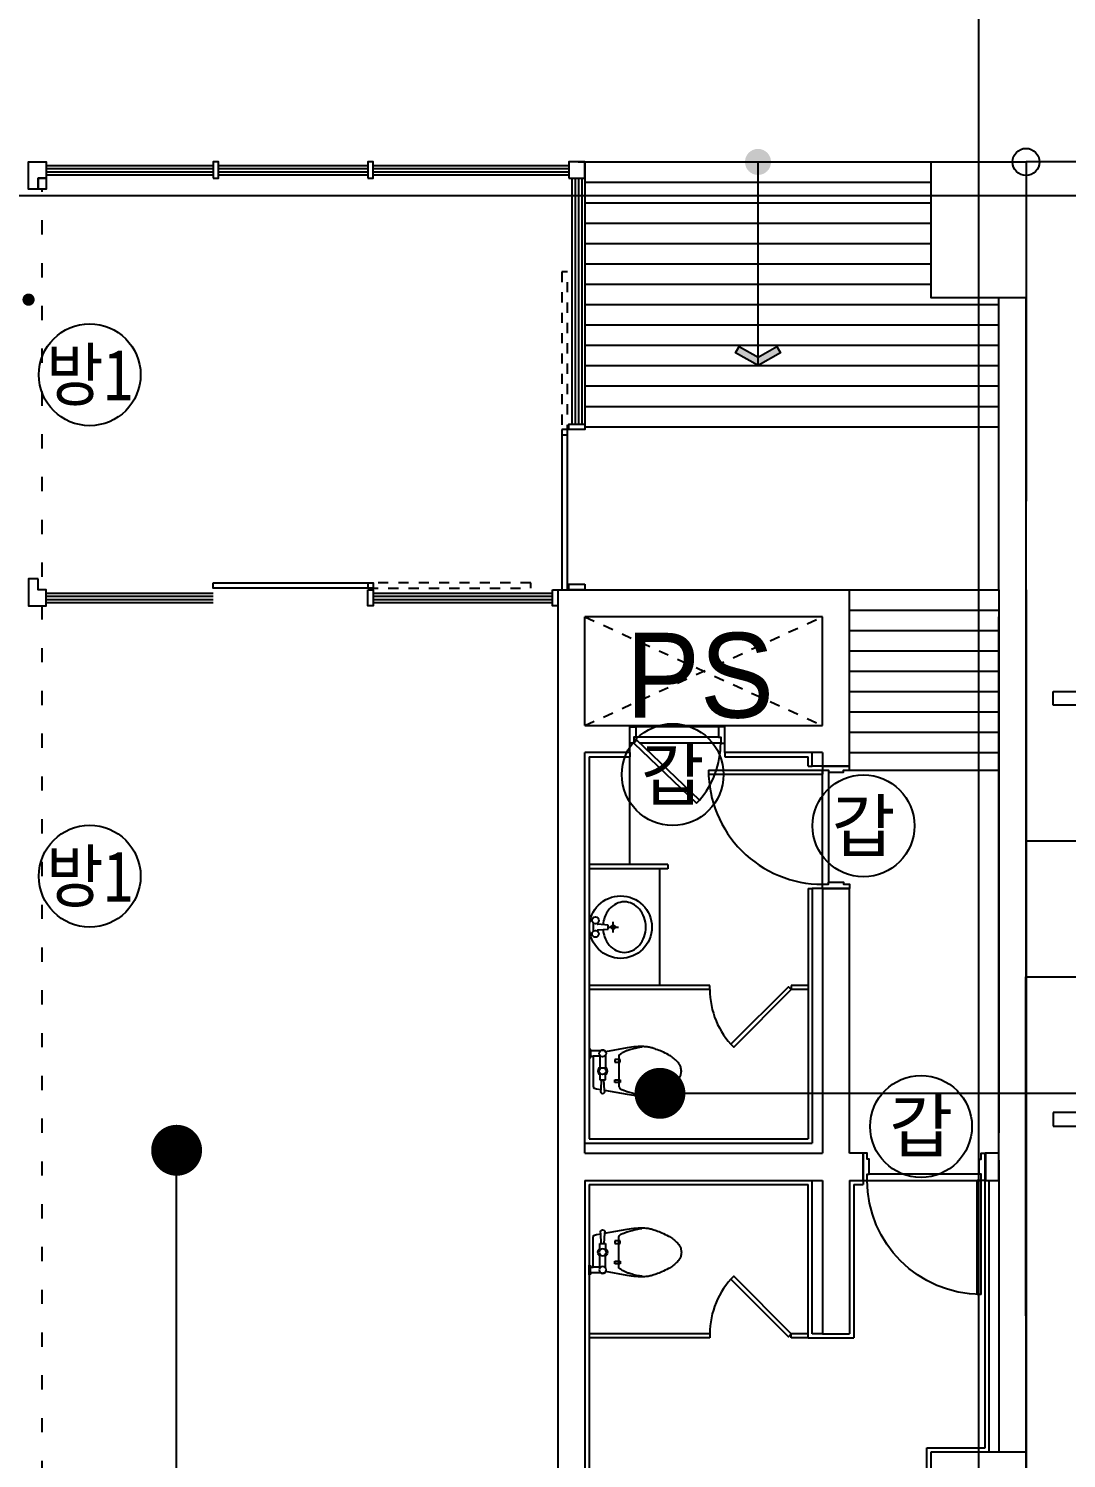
# Model space of a CAD drawing. Header units: metres. Extents: x 630750 to 860239, y 578133 to 726633.
# Drawn here: x 721104 to 728752, y 659913 to 670442 of the extents above; entities that cross this region are included whole.
import ezdxf
from ezdxf.enums import TextEntityAlignment as Align

# ---------------------------------------------------------------- set-up
doc = ezdxf.new("R2010")
doc.units = ezdxf.units.M
doc.header["$LTSCALE"] = 300
doc.linetypes.add('H2', pattern=[0.5, 0.25, -0.25])
doc.linetypes.add('HIDDEN-1', pattern=[1.4, 0.35, -0.7, 0.35])
for name, color, linetype in [('A-CEN-1', 1, 'Continuous'), ('A-CON', 2, 'Continuous'), ('A-DOR', 4, 'Continuous'), ('A-ELE-9', 9, 'Continuous'), ('A-FIN-2', 6, 'Continuous'), ('A-HAT-1', 9, 'Continuous'), ('A-HAT-2', 8, 'Continuous'), ('A-ROM', 7, 'Continuous'), ('A-SYM1', 7, 'Continuous'), ('A-TOL', 4, 'Continuous'), ('A-TXT-S', 3, 'Continuous'), ('A-WAL-BLK', 3, 'Continuous'), ('A-WAL-DW', 7, 'Continuous'), ('A-WIN-GLASS', 4, 'Continuous'), ('A-코너가드', 7, 'Continuous'), ('DOR', 4, 'Continuous'), ('fire shutter', 2, 'Continuous'), ('PAK', 8, 'Continuous'), ('TXT1', 7, 'Continuous'), ('블럭', 7, 'Continuous')]:
    doc.layers.add(name, color=color, linetype=linetype)
doc.styles.add('TEXT', font='')
doc.styles.add('돋움', font='')
doc.styles.get('TEXT').set_extended_font_data('DotumChe')
doc.styles.get('돋움').set_extended_font_data('Dotum')

# ---------------------------------------------------------------- blocks, each defined once
blk = doc.blocks.new('351')
at = {"ltscale": 5}
for points in [[(1383106, 4240352), (1378268, 4241613), (1378848, 4243839), (1383686, 4242578), (1383106, 4240352)], [(1379765, 4243393), (1379576, 4242667)], [(1379862, 4243368), (1379765, 4243393)], [(1379862, 4243368), (1379765, 4243393)], [(1379673, 4242642), (1379862, 4243368)], [(1379576, 4242667), (1379673, 4242642)], [(1379475, 4242280), (1379286, 4241555)], [(1379383, 4241529), (1379572, 4242255)], [(1379572, 4242255), (1379475, 4242280)], [(1379286, 4241555), (1379383, 4241529)]]:
    blk.add_lwpolyline(points, dxfattribs=at)
for points in [[(1379765, 4243393), (1379576, 4242667)], [(1379673, 4242642), (1379862, 4243368)], [(1379576, 4242667), (1379673, 4242642)], [(1379475, 4242280), (1379286, 4241555)], [(1379383, 4241529), (1379572, 4242255)], [(1379572, 4242255), (1379475, 4242280)], [(1379286, 4241555), (1379383, 4241529)]]:
    blk.add_lwpolyline(points)
blk = doc.blocks.new('b-9')
at = {"layer": 'A-DOR'}
for p, q in [((91835, -411706), (91835, -410866)), ((91835, -410866), (91865, -410866)), ((91865, -411706), (91865, -410866)), ((91835, -411706), (91865, -411706))]:
    blk.add_line(p, q, dxfattribs=at)
for points in [[(91805, -410666), (91805, -410866), (91835, -410866), (91835, -410821), (91850, -410821), (91850, -410711), (91835, -410711), (91835, -410666)], [(92705, -410666), (92705, -410866), (92675, -410866), (92675, -410821), (92660, -410821), (92660, -410711), (92675, -410711), (92675, -410666)]]:
    blk.add_lwpolyline(points, close=True, dxfattribs=at)
blk.add_arc((91835, -410866), 840, 270, 0, dxfattribs=at)
at = {"layer": 'DOR', "color": 9}
for points in [[(91850, -410821), (92660, -410821)], [(92675, -410866), (91835, -410866)]]:
    blk.add_lwpolyline(points, dxfattribs=at)
blk = doc.blocks.new('CC-102P')
at = {"layer": 'A-TOL'}
for p, q in [((9, 148), (9, 108)), ((84, 108), (30, 108)), ((79, 113), (79, 13)), ((119, 113), (119, 13)), ((219, 113), (219, -2)), ((229, 83), (189, 83)), ((189, 83), (189, 63)), ((189, 63), (229, 63)), ((229, 63), (229, 83)), ((79, -17), (79, -67)), ((79, -67), (119, -67)), ((119, -67), (119, -17)), ((189, -67), (229, -67)), ((189, -87), (189, -67)), ((229, -87), (189, -87)), ((219, -2), (219, -117)), ((229, -67), (229, -87))]:
    blk.add_line(p, q, dxfattribs=at)
blk.add_lwpolyline([(-1, 163), (-1, 93), (9, 98), (9, 108), (30, 108, 0.018932), (29, 73), (29, -2), (29, -77, 0.024922), (31, -123, 0.25497), (34, -127, 0.056948), (38, -128, 0.016043), (54, -132), (85, -137), (84, -152, 1.060552), (114, -152), (113, -143), (279, -172, 0.022182), (347, -181, 0.0294), (399, -182, 0.029565), (435, -179, 0.035314), (464, -172, 0.006976), (476, -168, 0.004694), (494, -162, 0.019426), (535, -146, 0.015468), (584, -122, 0.040875), (614, -103, 0.036447), (644, -77, 0.04843), (664, -52, 0.068612), (674, -32, 0.037226), (678, -16, 0.041311), (679, -2, 0.041311), (678, 13, 0.037226), (674, 28, 0.068612), (664, 48, 0.04843), (644, 73, 0.036447), (614, 99, 0.040875), (584, 118, 0.015468), (535, 142, 0.019426), (494, 158, 0.004694), (476, 164, 0.006976), (464, 168, 0.035314), (435, 175, 0.029565), (399, 178, 0.0294), (347, 177, 0.022182), (279, 168), (121, 140, 0.455372), (84, 148), (9, 148), (9, 158)], format="xyb", close=True, dxfattribs=at)
blk.add_lwpolyline([(89, -67), (85, -137, 1.060552)], format="xyb", dxfattribs=at)
blk.add_lwpolyline([(113, -143), (109, -67)], dxfattribs=at)
for centre in [(99, 128), (99, -2)]:
    blk.add_circle(centre, 25, dxfattribs=at)
for centre, radius, start, end in [((222, 113), 3.54, 126.8699, 180), ((325, -24), 174, 119.5675, 126.8699), ((473, -285), 475, 116.5651, 119.5675), ((396, -131), 303, 112.8053, 116.5651), ((370, -68), 234, 105.9454, 112.8053), ((470, -419), 599, 101.6565, 105.9454), ((417, -162), 337, 94.3987, 101.6565), ((99, -2), 35, 124.8499, 235.1501), ((99, -2), 35, 304.8499, 55.1501), ((231, -117), 12.3, 180, 225), ((261, -87), 54.8, 225, 245.9278), ((358, 129), 291, 245.9278, 249.444), ((453, 384), 564, 249.444, 251.9714), ((608, 860), 1064, 251.9714, 254.0546), ((543, 633), 828, 254.0546, 256.4166), ((406, 66), 244, 256.4166, 265.6013)]:
    blk.add_arc(centre, radius, start, end, dxfattribs=at)
blk = doc.blocks.new('toi-3')
at = {"layer": 'A-TOL'}
for p, q in [((0, -360), (0, -280)), ((40, -320), (-40, -320)), ((-14, -356), (-21, -432)), ((14, -356), (-14, -356)), ((21, -432), (14, -356)), ((-26, -437), (-29, -437)), ((29, -465), (-29, -465)), ((29, -437), (26, -437))]:
    blk.add_line(p, q, dxfattribs=at)
blk.add_lwpolyline([(18, -395, 0.064435), (72, -383, 0.091719), (132, -349, 0.103599), (172, -297, 0.113912), (186, -238, 0.113912), (172, -178, 0.103599), (132, -126, 0.091719), (72, -92, 0.084785), (0, -80, 0.084785), (-72, -92, 0.091719), (-132, -126, 0.103599), (-172, -178, 0.113912), (-186, -238, 0.113912), (-172, -297, 0.103599), (-132, -349, 0.091719), (-72, -383, 0.064435), (-18, -395, 0.084785)], format="xyb", dxfattribs=at)
for centre, radius in [((0, -265), 230), ((0, -320), 15), ((-50, -451), 25), ((50, -451), 25)]:
    blk.add_circle(centre, radius, dxfattribs=at)
for centre, start, end in [((-26, -432), 270, 354.6091), ((26, -432), 185.391, 270)]:
    blk.add_arc(centre, 5, start, end, dxfattribs=at)

msp = doc.modelspace()

# ---------------------------------------------------------------- hatches: boundary and pattern name
at = {"layer": 'A-SYM1'}
h = msp.add_hatch(color=7, dxfattribs=at)
edge = h.paths.add_edge_path()
edge.add_arc((726479.4, 669460.3), 96, -180, 0, ccw=False)
edge.add_arc((726479.4, 669460.3), 96, -360, -180, ccw=False)
msp.add_hatch(color=7, dxfattribs=at).paths.add_polyline_path([(726314.2, 668055.6), (726340.8, 668101.8), (726479.4, 668021.8), (726618, 668101.8), (726644.6, 668055.6), (726479.4, 667960.2)])

# ---------------------------------------------------------------- linework, layer by layer
at = {"layer": 'A-CEN-1', "linetype": 'Continuous'}
for p, q in [((728104.4, 708258.8), (728104.4, 640745.8)), ((796986.4, 669210.2), (657202.6, 669210.2))]:
    msp.add_line(p, q, dxfattribs=at)
at = {"layer": 'A-CON'}
for points in [[(727754.4, 669460.2), (728454.4, 669460.2), (728454.4, 668460.2), (727754.4, 668460.2)], [(727754.4, 659960.2), (728454.4, 659960.2), (728454.4, 658960.2), (727754.4, 658960.2)]]:
    msp.add_lwpolyline(points, close=True, dxfattribs=at)
at = {"layer": 'A-DOR'}
for points in [[(725534.4, 665180.2), (725534.4, 665300.2), (725579.4, 665300.2), (725579.4, 665225.2), (725564.4, 665225.2), (725564.4, 665180.2)], [(726234.4, 665180.2), (726234.4, 665300.2), (726189.4, 665300.2), (726189.4, 665225.2), (726204.4, 665225.2), (726204.4, 665180.2)]]:
    msp.add_lwpolyline(points, close=True, dxfattribs=at)
msp.add_lwpolyline([(726026, 664738.9), (726047.3, 664760.2), (725585.7, 665201.5), (725564.4, 665180.2), (726026, 664738.9)], dxfattribs=at)
msp.add_arc((725564.4, 665180.2), 640, 318.98298, 359.99998, dxfattribs=at)
at = {"layer": 'A-ELE-9'}
for p, q in [((725204.4, 669460.2), (725204.4, 667510.2)), ((725204.4, 667960.2), (727754.4, 667960.2)), ((725204.4, 667960.2), (728254.4, 667960.2)), ((728454.4, 663360.2), (728454.4, 661730.2)), ((728454.4, 659960.2), (728454.4, 661570.2))]:
    msp.add_line(p, q, dxfattribs=at)
at = {"layer": 'A-FIN-2'}
for p, q in [((725234.4, 665080.2), (725534.4, 665080.2)), ((725234.4, 665080.2), (725234.4, 662265.2)), ((725534.4, 665110.2), (725534.4, 665080.2)), ((726234.4, 665110.2), (726234.4, 665080.2)), ((726234.4, 665080.2), (726849.4, 665080.2)), ((726849.4, 665010.2), (726849.4, 665080.2)), ((726849.4, 665010.2), (726879.4, 665010.2)), ((726954.4, 665010.2), (726924.4, 665010.2)), ((726849.4, 664110.2), (726849.4, 662265.2)), ((726849.4, 664110.2), (726879.4, 664110.2)), ((725234.4, 662265.2), (726849.4, 662265.2)), ((728154.4, 659990.2), (728154.4, 662080.2)), ((725234.4, 661930.2), (725234.4, 659265.2)), ((725234.4, 661930.2), (726849.4, 661930.2)), ((726849.4, 660800.2), (726849.4, 661930.2)), ((727184.4, 661930.2), (727184.4, 660800.2)), ((727184.4, 661930.2), (727254.4, 661930.2)), ((727254.4, 661960.2), (727254.4, 661930.2)), ((728154.4, 659990.2), (728154.4, 661960.2)), ((726849.4, 660800.2), (727184.4, 660800.2)), ((727724.4, 659990.2), (728154.4, 659990.2)), ((727724.4, 659265.2), (727724.4, 659990.2)), ((727724.4, 659990.2), (728154.4, 659990.2))]:
    msp.add_line(p, q, dxfattribs=at)
at = {"layer": 'A-HAT-1', "color": 8, "linetype": 'H2'}
for p, q in [((725204.4, 665310.2), (726954.4, 666110.2)), ((725204.4, 666110.2), (726954.4, 665310.2))]:
    msp.add_line(p, q, dxfattribs=at)
at = {"layer": 'A-HAT-2'}
for p, q in [((725154.4, 669460.2), (727754.4, 669460.2)), ((725204.4, 669460.2), (727754.4, 669460.2)), ((725204.4, 669310.2), (727754.4, 669310.2)), ((725204.4, 669160.2), (727754.4, 669160.2)), ((725204.4, 669010.2), (727754.4, 669010.2)), ((725204.4, 668860.2), (727754.4, 668860.2)), ((725204.4, 668710.2), (727754.4, 668710.2)), ((725204.4, 668560.2), (727754.4, 668560.2)), ((725204.4, 668410.2), (728254.4, 668410.2)), ((725204.4, 668260.2), (728254.4, 668260.2)), ((725204.4, 668110.2), (728254.4, 668110.2)), ((725204.4, 667960.2), (728254.4, 667960.2)), ((725204.4, 667960.2), (728254.4, 667960.2)), ((725204.4, 667810.2), (728254.4, 667810.2)), ((725204.4, 667660.2), (728254.4, 667660.2)), ((725204.4, 667510.2), (728254.4, 667510.2)), ((727154.4, 666310.2), (728254.4, 666310.2)), ((727154.4, 666160.2), (728254.4, 666160.2)), ((727154.4, 666010.2), (728254.4, 666010.2)), ((727154.4, 665860.2), (728254.4, 665860.2)), ((727154.4, 665710.2), (728254.4, 665710.2)), ((727154.4, 665560.2), (728254.4, 665560.2)), ((727154.4, 665410.2), (728254.4, 665410.2)), ((725534.4, 665310.2), (726234.4, 665310.2)), ((727154.4, 665260.2), (728254.4, 665260.2)), ((727154.4, 665110.2), (728254.4, 665110.2)), ((727154.4, 664980.2), (728254.4, 664980.2))]:
    msp.add_line(p, q, dxfattribs=at)
at = {"layer": 'A-ROM', "color": 7}
for p, q in [((730307, 662601.1), (725756.9, 662601.1)), ((722195.3, 657631.8), (722195.3, 662181.9))]:
    msp.add_line(p, q, dxfattribs=at)
at = {"layer": 'A-ROM', "color": 7, "const_width": 187.5}
for points in [[(725756.9, 662507.4, 1), (725756.9, 662694.9, 1)], [(722101.5, 662181.9, 1), (722289, 662181.9, 1)]]:
    msp.add_lwpolyline(points, format="xyb", close=True, dxfattribs=at)
at = {"layer": 'A-SYM1', "color": 7}
msp.add_line((726479.4, 667960.2), (726479.4, 669460.2), dxfattribs=at)
msp.add_lwpolyline([(726340.8, 668101.8), (726479.4, 668021.8), (726618, 668101.8), (726644.6, 668055.6), (726479.4, 667960.2), (726314.2, 668055.6)], close=True, dxfattribs=at)
at = {"layer": 'A-TOL', "ltscale": 3}
for p, q in [((725534.4, 664285.2), (725534.4, 665080.2)), ((725754.4, 664255.2), (725754.4, 663395.2)), ((725814.4, 664285.2), (725814.4, 664255.2))]:
    msp.add_line(p, q, dxfattribs=at)
at = {"layer": 'A-TOL'}
for p, q in [((725814.4, 664285.2), (725234.4, 664285.2)), ((725814.4, 664255.2), (725234.4, 664255.2)), ((726124.4, 663395.2), (725234.4, 663395.2)), ((726124.4, 663365.2), (725234.4, 663365.2)), ((726124.4, 663365.2), (726124.4, 663395.2)), ((726849.4, 663395.2), (726724.4, 663395.2)), ((726724.4, 663395.2), (726724.4, 663365.2)), ((726849.4, 663365.2), (726724.4, 663365.2)), ((726124.4, 660830.2), (725234.4, 660830.2)), ((726124.4, 660830.2), (726124.4, 660800.2)), ((726724.4, 660800.2), (726724.4, 660830.2)), ((726849.4, 660830.2), (726724.4, 660830.2)), ((726724.4, 660800.2), (726724.4, 660830.2)), ((726124.4, 660800.2), (725234.4, 660800.2)), ((726849.4, 660800.2), (726724.4, 660800.2))]:
    msp.add_line(p, q, dxfattribs=at)
for points in [[(726278.9, 662962.2), (726300.1, 662941), (726724.4, 663365.2), (726703.2, 663386.4)], [(726278.9, 661233.3), (726300.1, 661254.5), (726724.4, 660830.2), (726703.2, 660809)]]:
    msp.add_lwpolyline(points, close=True, dxfattribs=at)
for centre, start, end in [((726724.4, 663365.2), 180, 225), ((726724.4, 660830.2), 135, 180), ((726724.4, 660830.2), 135, 180)]:
    msp.add_arc(centre, 600, start, end, dxfattribs=at)
at = {"layer": 'A-WAL-BLK'}
for p, q in [((728254.4, 666310.2), (728254.4, 668460.2)), ((728454.4, 661960.2), (728454.4, 668460.2)), ((725004.4, 666310.2), (725004.4, 658960.2)), ((725004.4, 666310.2), (727154.4, 666310.2)), ((727154.4, 665010.2), (727154.4, 666310.2)), ((728254.4, 666310.2), (728254.4, 662310.2)), ((728454.4, 666310.2), (728454.4, 659960.2)), ((725204.4, 665310.2), (725204.4, 666110.2)), ((725204.4, 665310.2), (725204.4, 666110.2)), ((726954.4, 666110.2), (725204.4, 666110.2)), ((726954.4, 665310.2), (726954.4, 666110.2)), ((728254.4, 661960.2), (728254.4, 666110.2)), ((725204.4, 665310.2), (725534.4, 665310.2)), ((725534.4, 665110.2), (725534.4, 665310.2)), ((726234.4, 665310.2), (726954.4, 665310.2)), ((726234.4, 665110.2), (726234.4, 665310.2)), ((725534.4, 665110.2), (725204.4, 665110.2)), ((725204.4, 662160.2), (725204.4, 665110.2)), ((726954.4, 665110.2), (726234.4, 665110.2)), ((726954.4, 665110.2), (726954.4, 665010.2)), ((726954.4, 665010.2), (727154.4, 665010.2)), ((726954.4, 664110.2), (726954.4, 662160.2)), ((726954.4, 664110.2), (727154.4, 664110.2)), ((727154.4, 662160.2), (727154.4, 664110.2)), ((725204.4, 662160.2), (726954.4, 662160.2)), ((727254.4, 662160.2), (727154.4, 662160.2)), ((727254.4, 661960.2), (727254.4, 662160.2)), ((728254.4, 662160.2), (728154.4, 662160.2)), ((728154.4, 661960.2), (728154.4, 662160.2)), ((728254.4, 662110.2), (728254.4, 659960.2)), ((725204.4, 661960.2), (726954.4, 661960.2)), ((725204.4, 661960.2), (725204.4, 659160.2)), ((726954.4, 661960.2), (726954.4, 660830.2)), ((727154.4, 661960.2), (727254.4, 661960.2)), ((727154.4, 661960.2), (727154.4, 660830.2)), ((728154.4, 661960.2), (728254.4, 661960.2)), ((726954.4, 660830.2), (727154.4, 660830.2))]:
    msp.add_line(p, q, dxfattribs=at)
at = {"layer": 'A-WAL-DW'}
for p, q in [((726879.4, 665010.2), (726879.4, 665110.2)), ((726954.4, 665010.2), (726879.4, 665010.2)), ((726879.4, 664110.2), (726879.4, 662235.2)), ((726954.4, 664110.2), (726879.4, 664110.2)), ((725204.4, 662235.2), (726879.4, 662235.2)), ((726879.4, 660830.2), (726879.4, 661960.2)), ((728179.4, 661960.2), (728179.4, 659960.2)), ((728179.4, 661960.2), (728179.4, 659960.2)), ((726954.4, 660830.2), (726879.4, 660830.2))]:
    msp.add_line(p, q, dxfattribs=at)
at = {"layer": 'A-WIN-GLASS', "color": 8}
for p, q in [((721234.4, 669435.2), (722464.4, 669435.2)), ((721234.4, 669365.2), (722464.4, 669365.2)), ((722504.4, 669435.2), (723604.4, 669435.2)), ((722504.4, 669365.2), (723604.4, 669365.2)), ((723644.4, 669435.2), (725084.4, 669435.2)), ((723644.4, 669365.2), (725084.4, 669365.2)), ((725108.4, 669340.2), (725108.4, 667530.2)), ((725180.4, 669340.2), (725180.4, 667530.2)), ((721234.4, 666285.2), (722464.4, 666285.2)), ((721234.4, 666215.2), (722464.4, 666215.2)), ((723644.4, 666285.2), (724964.4, 666285.2)), ((723644.4, 666215.2), (724964.4, 666215.2))]:
    msp.add_line(p, q, dxfattribs=at)
at = {"layer": 'A-WIN-GLASS'}
for p, q in [((721234.4, 669412.2), (722464.4, 669412.2)), ((721234.4, 669388.2), (722464.4, 669388.2)), ((722504.4, 669412.2), (723604.4, 669412.2)), ((722504.4, 669388.2), (723604.4, 669388.2)), ((723644.4, 669412.2), (725084.4, 669412.2)), ((723644.4, 669388.2), (725084.4, 669388.2)), ((725132.4, 669340.2), (725132.4, 667530.2)), ((725156.4, 669340.2), (725156.4, 667530.2)), ((721234.4, 666262.2), (722464.4, 666262.2)), ((721234.4, 666238.2), (722464.4, 666238.2)), ((723644.4, 666262.2), (724964.4, 666262.2)), ((723644.4, 666238.2), (724964.4, 666238.2))]:
    msp.add_line(p, q, dxfattribs=at)
for points in [[(721174.4, 669260.2), (721104.4, 669260.2), (721104.4, 669460.2), (721234.4, 669460.2), (721234.4, 669340.2), (721174.4, 669340.2), (721174.4, 669260.2)], [(721174.4, 666390.2), (721104.4, 666390.2), (721104.4, 666190.2), (721234.4, 666190.2), (721234.4, 666310.2), (721174.4, 666310.2), (721174.4, 666390.2)]]:
    msp.add_lwpolyline(points, dxfattribs=at)
for points in [[(722464.4, 669340.2), (722504.4, 669340.2), (722504.4, 669460.2), (722464.4, 669460.2)], [(723604.4, 669340.2), (723644.4, 669340.2), (723644.4, 669460.2), (723604.4, 669460.2)], [(725084.4, 669340.2), (725204.4, 669340.2), (725204.4, 669460.2), (725084.4, 669460.2)], [(725084.4, 669340.2), (725204.4, 669340.2), (725204.4, 669460.2), (725084.4, 669460.2)], [(725034.4, 667490.2), (725034.4, 666310.2), (725074.4, 666310.2), (725074.4, 667490.2)], [(725204.4, 667530.2), (725204.4, 667490.2), (725084.4, 667490.2), (725084.4, 667530.2)], [(722464.4, 666360.2), (723644.4, 666360.2), (723644.4, 666320.2), (722464.4, 666320.2)], [(723604.4, 666310.2), (723644.4, 666310.2), (723644.4, 666190.2), (723604.4, 666190.2)], [(724964.4, 666310.2), (725004.4, 666310.2), (725004.4, 666190.2), (724964.4, 666190.2)], [(725204.4, 666350.2), (725204.4, 666310.2), (725084.4, 666310.2), (725084.4, 666350.2)], [(725204.4, 666350.2), (725204.4, 666310.2), (725084.4, 666310.2), (725084.4, 666350.2)]]:
    msp.add_lwpolyline(points, close=True, dxfattribs=at)
at = {"layer": 'A-WIN-GLASS', "color": 8, "linetype": 'H2'}
for points in [[(725034.4, 668650.2), (725034.4, 667450.2), (725074.4, 667450.2), (725074.4, 668650.2)], [(724804.4, 666360.2), (723604.4, 666360.2), (723604.4, 666320.2), (724804.4, 666320.2)]]:
    msp.add_lwpolyline(points, close=True, dxfattribs=at)
at = {"layer": 'A-코너가드'}
msp.add_circle((728454.4, 669460.2), 100, dxfattribs=at)
at = {"layer": 'DOR', "color": 9}
for points in [[(726189.4, 665300.2), (725579.4, 665300.2)], [(726189.4, 665225.2), (725579.4, 665225.2)], [(726204.4, 665180.2), (725607, 665180.2)]]:
    msp.add_lwpolyline(points, dxfattribs=at)
at = {"layer": 'fire shutter'}
msp.add_lwpolyline([(721174.4, 669340.2), (721234.4, 669340.2), (721234.4, 669260.2), (721174.4, 669260.2)], close=True, dxfattribs=at)
at = {"layer": 'fire shutter', "color": 2, "linetype": 'HIDDEN-1'}
msp.add_lwpolyline([(721204.4, 659160.2), (721204.4, 669260.2)], dxfattribs=at)
at = {"layer": 'TXT1', "color": 7, "const_width": 45, "elevation": 0}
msp.add_lwpolyline([(721104.4, 668423.5, -1), (721104.4, 668468.5, -1)], format="xyb", close=True, dxfattribs=at)
at = {"layer": '블럭', "color": 1}
for centre in [(721554.9, 667892.9), (725850.4, 664948.4), (727256.6, 664571, 0), (721554.9, 664200.3), (727680.8, 662357.3, 0)]:
    msp.add_circle(centre, 375, dxfattribs=at)

# ---------------------------------------------------------------- block references
at = {"rotation": 270}
msp.add_blockref('b-9', (1137820.6, 756815.4), dxfattribs=at)
at = {"xscale": -1}
msp.add_blockref('b-9', (819959.5, 1072826.5), dxfattribs=at)
at = {"layer": 'A-TOL', "rotation": 269.9999187847819}
msp.add_blockref('toi-3', (725732.3, 663825.2), dxfattribs=at)
at = {"layer": 'A-TOL'}
msp.add_blockref('CC-102P', (725235.5, 662767.1), dxfattribs=at)
at = {"layer": 'A-TOL', "xscale": -1, "rotation": 180}
msp.add_blockref('CC-102P', (725235.5, 661428.4), dxfattribs=at)
at = {"layer": 'PAK', "ltscale": 5, "xscale": -1, "rotation": 255.3897951542348}
msp.add_blockref('351', (-3723659.9, 400671.6), dxfattribs=at)
at = {"layer": 'PAK', "ltscale": 5, "rotation": 284.6102173903116}
msp.add_blockref('351', (-3723660, 927247.9), dxfattribs=at)

# ---------------------------------------------------------------- texts
at = {"layer": 'A-TXT-S', "color": 3, "style": '돋움'}
msp.add_text('PS', height=625, dxfattribs=at).set_placement((725506.5, 665367.6, 0))
at = {"layer": '블럭', "style": 'TEXT', "width": 0.9}
for p in [(721554.9, 667892.9), (721554.9, 664200.3)]:
    msp.add_text('방1', height=375, dxfattribs=at).set_placement(p, align=Align.MIDDLE_CENTER)
at = {"layer": '블럭', "style": 'TEXT'}
for p in [(725850.4, 664948.4), (727256.6, 664571, 0), (727680.8, 662357.3, 0)]:
    msp.add_text('갑', height=375, dxfattribs=at).set_placement(p, align=Align.MIDDLE_CENTER)

doc.saveas('drawing.dxf')
